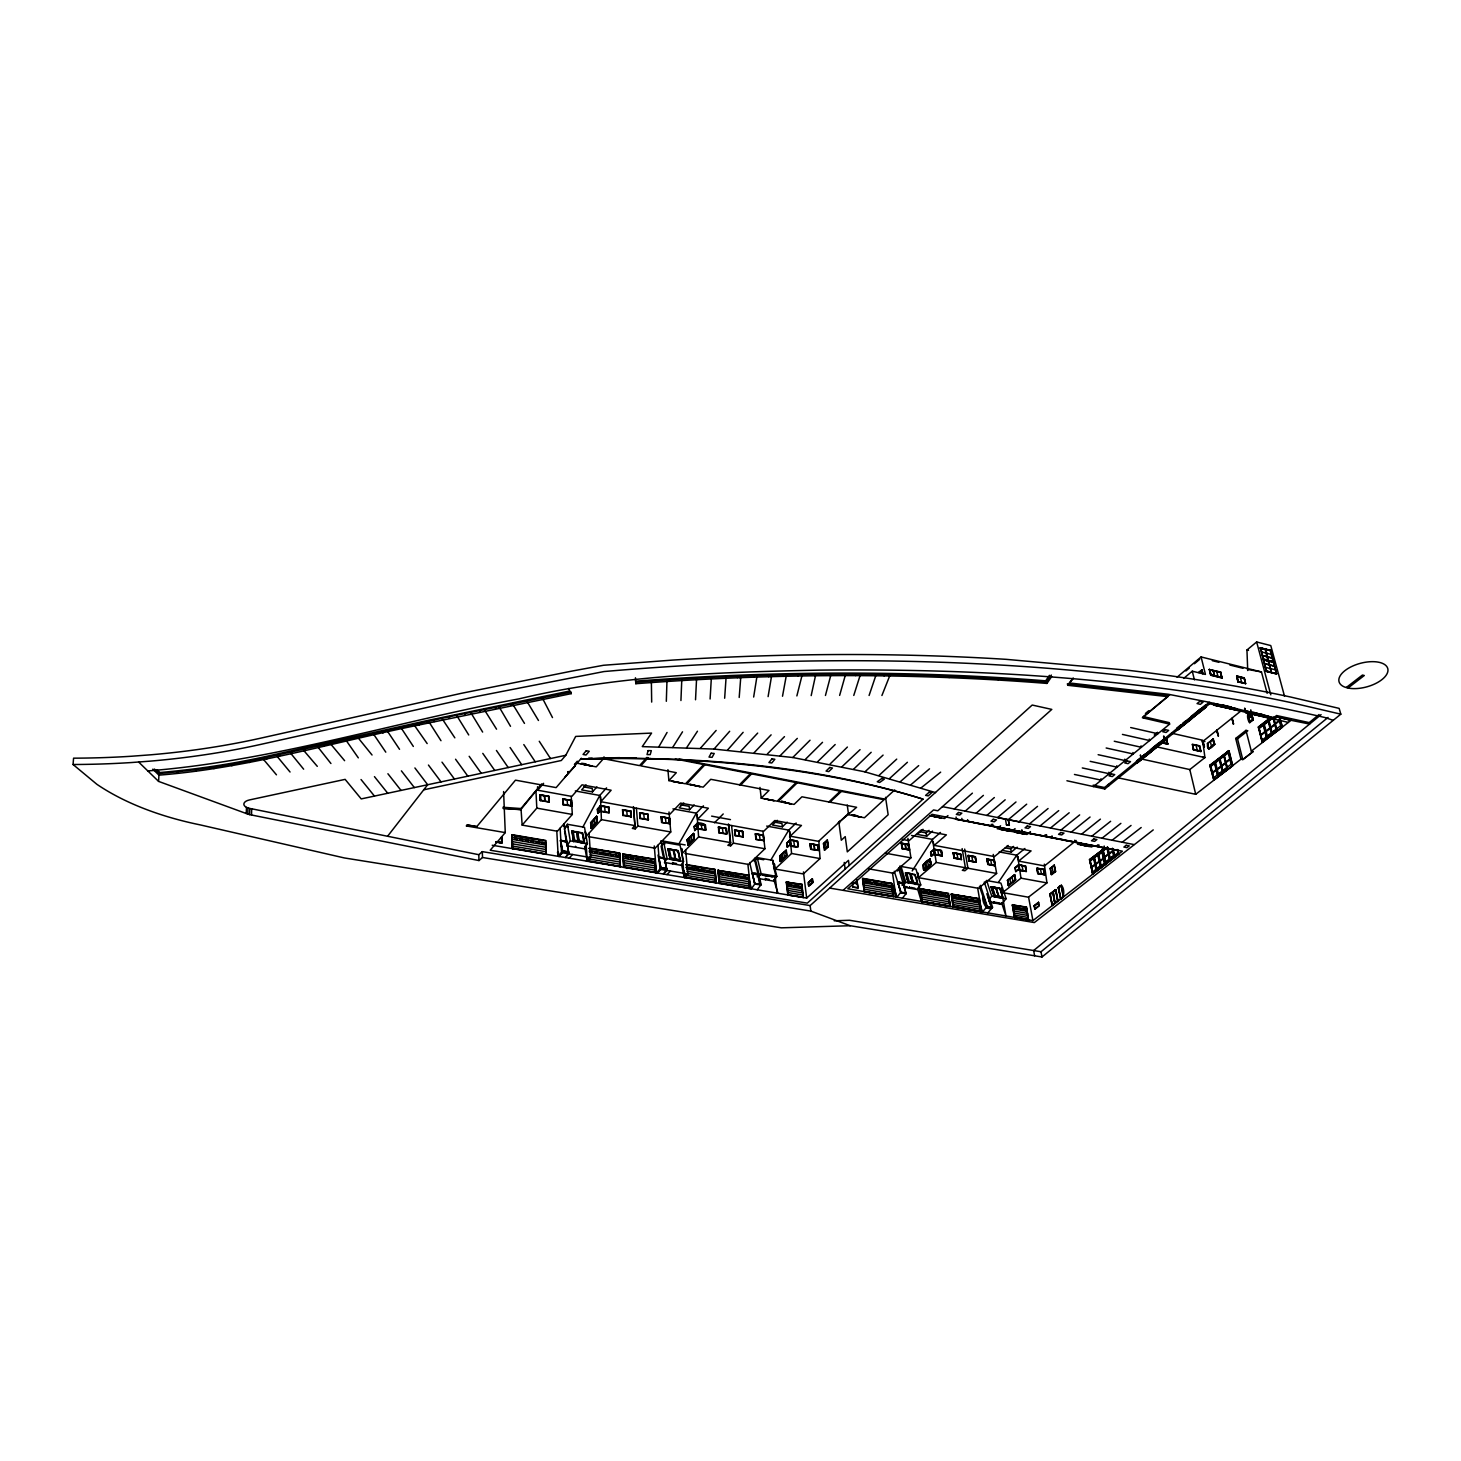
<?xml version="1.0" encoding="UTF-8"?>
<svg xmlns="http://www.w3.org/2000/svg" width="1461" height="1461" viewBox="0 0 1461 1461"><rect width="100%" height="100%" fill="white"/><g stroke="black" fill="none" stroke-linecap="round" stroke-linejoin="round"><path stroke-width="1.5" d="M358.657 736.928L358.657 738.481L372.044 755.008M345.709 739.814L358.31 757.857M331.209 743.065L331.19 744.617L344.613 760.688M323.831 746.261L323.849 744.708L449.44 716.694L571.105 692.094L571.214 693.646L419.289 724.93C332.724 742.334 247.347 768.267 158.939 775.134L152.802 769.143M318.297 745.932L318.279 747.502L330.935 763.519M739.43 677.612L739.248 676.059M303.943 749.128L303.906 750.68L317.293 766.349M304.692 750.516L304.728 748.945M290.958 752.013L290.922 753.566L303.651 769.18M292.09 753.31L292.127 751.758L323.849 744.708M279.508 756.086L279.526 754.533L292.127 751.758M754.095 677.155L753.913 675.658M277.316 755.027L277.28 756.579L290.045 772.011M263.674 758.003L263.637 759.556L276.458 774.823M266.925 758.862L266.961 757.309L279.526 754.533M850.211 925.726L781.361 927.826L344.412 857.954L199.92 824.826A234.6 122.87 0.8 0 1 96.883 784.301L73.05 764.505L73.58 758.168A614.606 364.976 8.4 0 0 131.654 756.232L150.666 754.807A614.606 364.976 8.4 0 0 260.259 738.262L461.019 693.391L571.507 671.165L603.539 665.266L672.772 660.08A1079.277 400.515 -5.3 0 1 1006.045 659.331L1127.454 670.215A1079.277 400.515 -5.3 0 1 1290.538 697.007L1339.153 708.384L1340.814 714.173L1041.985 956.992L850.211 925.726L810.837 911.098L482.514 857.497L478.989 860.566L249.594 814.617L249.776 808.499L246.471 807.385A9.478 4.657 0.5 0 1 249.393 799.952L345.125 779.37L361.214 798.911L565.772 755.282L575.689 736.417L651.569 733.093L642.256 746.608L714.027 749.073L792.757 757.51L810.033 740.216M251.511 814.909L251.694 808.791L249.776 808.499M249.594 814.617L246.27 813.521L246.471 807.385M247.804 814.161L248.005 808.043M249.521 762.496L249.575 760.944L266.961 757.309M768.723 676.79L768.541 675.256M231.879 765.765L231.934 764.213L249.575 760.944M213.963 768.669L214.036 767.116L231.934 764.213M666.326 701.298L667.001 679.803M195.847 771.189L195.92 769.637L214.036 767.116M177.493 773.362L177.566 771.792L195.92 769.637M680.936 700.531L681.812 678.981M246.27 813.521L158.592 781.398L159.03 773.581L154.428 769.07M695.527 699.764L696.605 678.214M710.101 698.997L711.379 677.447M724.656 698.23L726.135 676.699M739.193 697.463L740.855 676.023M587.979 758.697L636.01 757.857L580.875 758.971A583.98 242.179 -4.1 0 1 923.023 799.149L807.294 903.135L490.202 850.229L505.269 832.606L503.588 791.552M588.272 758.825L611.575 758.405M612.342 758.405L635.572 757.985M753.657 697.043L757.09 675.566M768.102 696.623L771.718 675.165M782.512 696.24L786.456 674.763M811.184 695.6L815.804 674.288M796.866 695.929L802.308 674.361M825.447 695.473L831.072 674.197M839.637 695.399L845.645 674.124M853.772 695.436L860.529 674.124M869.094 695.473L876.271 674.251M881.914 695.509L890.26 674.489M582.702 827.364L599.759 795.46L606.571 787.863M678.708 844.221L696.313 813.174L703.453 805.833M658.71 747.064L667.056 732.454M770.641 860.365L788.739 830.122L796.154 823.036M672.663 747.466L682.524 731.815M564.256 829.264L567.434 824.296L584.491 827.291L587.432 843.819L584.199 848.768L567.051 845.828L564.603 831.327M582.391 832.843L584.217 843.472L582.519 832.861L571.762 831.218L582.391 833.062M565.188 841.901L566.722 842.102L560.768 840.805L562.759 851.453M581.898 833.227C590.408 849.024 574.301 844.166 577.223 831.711L572.091 831.51L573.808 841.445M566.685 842.157L566.978 841.226L560.567 840.385M558.412 852.366L559.088 856.475L562.302 851.507L568.877 852.366L565.498 857.552L568.859 853.863M912.194 870.939L932.52 839.399L940.5 832.46M567.051 845.828L570.265 840.879L567.434 824.296M577.223 831.711L578.83 841.846M577.771 832.496L579.286 841.226L583.56 841.719L579.286 841.226M572.493 830.889L573.552 841.627L571.89 831.017M568.603 852.311L566.685 841.536M575.908 846.887L575.47 846.284M686.542 747.849L697.463 731.212M998.447 882.334L1016.728 855.196L1024.928 848.476M1049.455 675.311L1045.692 680.826C909.911 670.161 773.289 670.818 637.507 681.009M635.444 677.794L635.827 683.711C772.595 673.265 910.221 672.644 1046.971 683.419L1046.679 681.922L1051.354 675.055M1046.971 683.419L1051.664 676.571M663.714 842.321L667.111 858.648L664.463 862.465L680.863 865.259L683.529 861.46L680.041 845.188L663.714 842.321L661.102 846.156L663.203 856.347M659.021 857.26L664.463 858.94M667.933 849.042L678.233 850.612L680.278 861.04L670.069 859.287L667.933 849.042L678.087 850.813L680.278 861.04M662.91 858.173L664.499 858.885M673.064 849.718L675.128 859.488L680.223 860.365L677.813 850.777L668.681 848.731L670.069 859.287M666.453 868.656L661.029 867.597L657.359 872.984L660.865 869.423M660.938 840.714L666.727 868.93M675.128 859.488L670.727 858.502M675.53 858.867L673.868 850.083L675.53 858.867L679.493 859.543M1044.305 864.145L1046.953 882.901L1028.416 897.2L1002.593 892.616L1020.983 878.171L1017.714 856.256L1018.609 861.095L1044.469 865.916L1076.191 840.495M753.273 860.785L755.118 858.246L763.683 859.744M754.935 860.748L757.218 857.625L772.869 860.383L776.85 876.417L773.38 881.074L759.903 878.773M749.657 862.501L754.826 884.27L752.525 873.733L758.095 874.883L756.707 874.646M752.342 873.313C763.153 868.82 761.528 901.565 757.985 874.445L752.232 873.459L755.063 884.307M757.145 876.856L759.008 874.317L755.118 858.246M758.807 876.819L761.108 873.696L757.218 857.625M792.757 757.51L864.912 771.846L935.588 792.611M772.869 860.383L773.033 864.474M757.218 889.786L760.852 884.873L758.241 874.08M772.047 876.563L762.605 875.157L772.522 876.637M1067.717 685.282L1067.407 683.785L1167.412 695.199L1167.759 696.66L1067.717 685.282L1073.104 678.342M387.585 836.258L427.671 784.74L414.906 767.956M897.419 871.03L901.053 866.446L905.783 882.334L903.336 885.384M902.697 883.248L897.419 882.115L902.898 882.992L906.021 893.73M914.732 874.5C922.895 890.406 909.783 885.092 910.221 873.477L906.094 872.747L908.285 883.01L905.455 872.856L914.732 874.5L917.727 884.471M906.094 872.747L914.385 874.883M901.656 883.375L902.971 883.595M910.221 873.477L912.924 883.174M901.948 885.147L904.414 882.079L899.684 866.19L915.956 869.112L920.759 884.964L917.07 889.53L904.249 887.302M900.56 892.616L896.871 897.218L893.42 885.403M900.743 892.178L905.857 892.945M894.278 871.286L901.072 892.452M913.235 882.572L910.879 874.043L913.235 882.572L916.997 883.01L913.381 882.371M902.441 898.168L906.313 893.365L900.853 892.415M1073.251 678.178L1069.379 682.963L1168.252 694.249L1209.306 702.284L1273.627 717.552L1276.658 715.561L1309.22 722.611L1319.046 714.539M466.552 825.976L467.337 825.008L476.779 826.616L515.477 780.156L556.13 787.625L581.368 758.204M984.294 883.321L986.632 880.526L1000.895 883.101L1006.118 898.698L1001.388 904.268L990.668 902.387M990.996 886.991L1000.036 888.398L1003.159 898.387L994.247 896.817L990.996 886.991C1018.774 891.703 976.843 884.946 995.745 887.411L998.703 896.963L1002.83 898.131M995.745 887.411L998.703 896.963M996.238 888.142L998.959 896.36L1002.429 896.981M986.595 907.409C980.879 880.965 980.55 912.34 991.709 908.158L988.275 897.675M988.841 899.647L991.782 896.177L986.632 880.526M994.247 896.817L998.849 896.78M980.386 885.329L987.234 906.35L982.504 911.938L979.363 902.241M986.686 907.299L979.436 886.462M987.837 912.851L992.567 907.263L984.294 882.079M565.772 755.282L561.298 760.505L423.708 789.817M571.233 796.391L572.328 814.453L557.39 831.236L522.161 825.118L536.808 808.134L535.931 790.638L541.702 783.863M522.161 825.118L520.993 808.554L535.931 790.638M536.242 790.657L520.865 809.522L503.68 808.298M789.543 836.769L801.45 825.447L774.787 820.516L763.646 831.346L697.573 819.311L708.402 808.225L680.552 803.075L669.85 814.27L600.8 801.705L611.155 790.218L582.026 784.831L571.835 796.428L537.721 790.218L543.602 783.315M540.059 794.875L548.898 796.3L549.172 802.016L548.77 796.464L540.059 794.875L540.314 800.591L549.172 802.016M501.744 842.814L496.192 841.901L501.744 842.814L501.488 836.934M540.314 800.591L540.643 795.222M512.026 835.4L512.354 848.768L512.135 834.706L545.738 840.459L546.067 854.429L545.72 847.654M574.429 764.523L577.296 761.199M548.898 796.3L540.314 795.186L540.57 800.372M575.214 765.874L564.603 777.489M586.135 763.902L581.642 763.245M562.704 798.984L571.47 800.391L571.781 806.088L571.342 800.555L562.704 798.984L562.996 804.682L571.781 806.088M591.614 765.984L581.076 763.866L592.235 765.984M562.996 799.295L563.307 804.463L562.996 799.295L571.47 800.391M562.996 804.682L562.85 798.82M714.027 749.073L729.678 731.267M586.044 784.886L581.624 789.908L592.472 791.899L596.928 786.895M727.487 750.114L743.138 732.326M571.214 800.61L571.397 805.924L571.032 800.719M700.403 748.251L716.146 730.445M545.83 854.082L512.957 848.074M597.476 809.029L597.768 813.156L597.476 809.029L600.051 806.162L608.945 807.166L609.182 812.973L600.672 811.439L600.471 805.632L608.945 807.166M600.471 805.632L608.817 807.33M597.64 809.157L600.343 806.216L600.635 810.362L598.06 813.211L597.567 809.084M600.581 806.088L600.672 811.439M647.022 757.364L639.553 765.619L603.43 758.697L596.252 766.861L577.04 763.208M557.499 852.055L558.193 856.329L561.535 852.64L560.147 828.131M597.768 813.156L600.343 810.307L600.051 806.162M648.264 757.602L640.795 765.856L676.315 772.686L668.882 780.631L685.501 783.79L703.727 764.541M559.088 856.475L562.448 852.786M590.628 822.689L596.764 816.297L597.129 821.995L591.267 828.424L590.628 822.689L591.267 828.424M591.084 827.967L596.691 821.812L596.636 816.717L591.048 822.89L591.376 828.022L590.755 822.835L596.764 816.297M590.975 828.369L596.983 821.867L596.636 816.717M600.8 801.705L600.453 796.537L601.421 819.639L586.263 836.258L585.368 831.693L585.806 838.504M609.018 812.499L608.488 807.495L609.018 812.499L601.074 811.074M569.151 858.173L572.511 854.484M631.371 816.809L622.824 815.439L622.569 809.65L630.969 811.165L631.225 816.955L630.969 811.165M623.062 815.22L622.824 809.96L622.824 815.439M622.423 809.796L630.842 811.33L630.896 816.297M586.354 861.059L589.751 857.406M584.637 846.357L587.249 861.205L590.646 857.552L589.057 833.172M587.742 861.424L588.199 858.849L620.322 864.255M630.695 811.385L630.951 816.644L630.549 811.531L622.678 810.106M639.644 812.736L647.826 814.398L648.392 819.858L647.972 814.252L639.644 812.736L639.9 818.507L648.392 819.858M640.155 818.288L639.881 813.046L639.9 818.507M671.841 781.197L681.922 783.224M740.727 751.21L757.693 733.075M633.526 807.732L634.914 825.593L632.303 828.387L635.206 828.898L637.836 826.122L636.43 808.262M639.754 813.193L647.972 814.252M682.561 783.242L671.969 781.142M589.422 847.928L619.738 853.133L589.258 848.604M704.933 764.779L686.707 784.027L703.198 787.15L710.74 779.297L768.961 790.474L761.218 798.163L777.142 801.194L796.099 782.548M622.751 854.119L655.112 859.178L655.806 872.856L654.893 859.36M622.989 854.375L623.737 867.469L622.861 854.009L654.82 859.47M661.157 816.809L669.558 818.16L670.015 823.748L669.412 818.306L661.157 816.809L661.596 822.415L670.015 823.748M754.241 752.598L771.116 734.846M661.596 822.415L669.613 823.602L669.321 818.379M620.085 866.574L588.326 860.766M620.322 866.903L619.738 853.133M683.766 802.984L679.128 807.842L689.501 809.741L694.158 804.92M699.636 786.621L690.067 784.228M669.558 818.16L661.596 816.973L661.888 822.214L661.303 816.662M700.276 786.621L689.811 784.447M669.01 812.006L670.763 831.985L655.076 848.202L588.473 836.642M655.112 859.178L650.309 859.05M694.888 830.359L694.158 826.469L696.86 823.712C718.684 830.122 690.487 815.329 697.627 828.898L705.9 830.213L705.389 824.661M694.541 830.524L697.244 827.766L697.08 823.967L694.249 826.524L694.815 830.578L697.518 827.821L694.669 830.085M697.08 823.967L694.158 826.469M697.39 823.639L697.627 828.898M739.449 784.794L750.406 773.636M740.636 785.032L751.593 773.873M687.236 839.655L693.628 833.464L694.139 839.071L688.003 845.28L687.236 839.655L688.113 844.878L687.364 839.801L693.628 833.464M687.656 839.838L693.5 833.884L693.701 838.888L687.839 844.842M655.222 866.556L656.5 872.856L660.007 869.277L657.98 845.207M767.281 754.04L784.484 736.618M687.729 845.243L693.975 838.943L693.5 833.884M697.573 819.311L697.08 814.252L698.595 836.934L682.707 853.005L681.648 848.512L684.278 877.513L687.839 873.988L685.647 850.028M697.134 823.328L705.243 824.808L705.48 830.049L704.969 824.972M667.001 870.464L663.477 874.025L666.983 868.985L660.701 868.163M714.466 822.78L723.213 813.96M780.101 755.739L797.322 738.389M666.965 874.609L670.489 871.048M718.428 827.017L718.812 832.715L726.866 834.158L726.464 828.478L718.282 827.163L726.318 828.624M718.812 832.715L726.72 833.701L726.208 828.679M726.464 828.478L718.684 827.328L719.049 832.496M726.72 833.701L726.044 828.807M683.419 877.367L686.98 873.842M686.159 864.492L715.013 869.441L716.328 882.572L684.917 877.477L685.154 875.194L715.89 880.38M685.136 877.33L684.132 871.121M805.175 759.556L822.525 742.316M734.828 830.414L735.102 835.637L734.682 829.958L742.663 831.4L743.083 837.08L742.517 831.565L734.536 830.104L735.248 835.491L734.828 830.414L742.663 831.4M728.802 825.081L730.628 842.632L727.888 845.335L730.683 845.828L733.422 843.125L731.577 825.593M773.673 800.646L764.066 798.71L774.312 800.646M797.268 782.786L778.293 801.395L794.09 804.408L801.925 796.793L856.603 807.294L837.938 823.274M817.685 761.674L835.181 744.526M829.958 764.121L847.398 747.046M715.013 869.441L710.046 869.258M785.47 802.126L781.672 801.212M743.959 875.066L748.872 875.23L717.881 870.391L748.58 875.504L749.877 888.672L719.378 883.266M755.337 833.884L763.372 835.162L763.975 840.678L755.903 839.399L755.337 833.884L763.226 835.308L763.719 840.367L755.903 839.399M755.483 833.738L756.323 839.034M790.657 803.915L781.507 801.377M791.296 803.915L781.27 801.833M777.252 820.315L772.431 825.008L782.365 826.835L787.205 822.159M763.372 835.162L755.611 834.194M716.328 882.572L714.831 869.605M722.41 871.377L718.1 870.628L719.196 883.521L717.99 870.281M762.952 831.291L764.943 848.75L748.58 864.437L684.899 853.388M853.681 769.125L871.176 752.287M828.88 801.961L840.239 791.168M789.744 840.112L797.669 841.372L798.163 846.978L790.383 845.572L789.908 839.965L797.669 841.372M787.461 846.96L786.657 843.143L789.47 840.477C799.733 837.61 802.363 851.398 790.383 845.572M830.012 802.18L841.39 791.387M789.725 840.513L786.84 843.271L787.406 847.179L790.218 844.513L787.132 847.124M789.999 840.404L790.748 845.225M842.12 766.587L860.054 749.657M779.608 855.982L786.255 849.992L786.895 855.507L780.503 861.515L780.028 856.164M748.689 875.395L749.639 888.361L748.726 879.979M780.411 860.839L786.347 855.251L785.781 850.576M780.229 861.46L786.712 855.379L786.128 850.393L779.864 856.183L780.612 861.113L779.754 856.109L780.503 861.515M774.348 869.003L774.44 864.035L775.024 869.039L791.57 853.48L820.041 858.557L818.872 841.317M809.997 843.782L817.85 845.042L818.525 850.485L817.703 845.188L809.997 843.782L810.672 849.243L818.525 850.485M849.17 812.809L818.525 841.335L790.164 836.185L789.561 831.199L791.57 853.48M810.672 849.243L818.251 850.174L817.612 845.243M810.873 849.024L810.398 843.928L817.85 845.042M824.588 850.174L823.474 843.563L827.218 840.093L828.35 846.704L824.333 850.119L828.131 846.558M823.675 843.673L827.492 840.13M823.949 843.727L827.346 840.568L827.876 846.503L824.735 849.699L823.474 843.563M818.251 850.174L817.466 845.353M802.911 897.31L787.844 895.045L786.292 882.097L801.979 884.325L803.148 897.62M864.912 771.846L883.083 755.1M786.949 881.951L790.766 883.065M773.873 879.887L777.763 892.561M860.803 817.192L851.946 814.727L855.927 815.293M861.442 817.21L851.763 815.183M878.974 775.444L896.725 759.117M820.041 858.557L803.313 873.952L775.024 869.039M894.716 789.89L884.727 799.076L679.109 758.935M801.979 884.325L802.144 891.1M889.566 778.512L907.409 762.277M808.39 882.554L812.389 878.919L812.864 882.554L808.737 886.17L808.28 882.535L812.389 878.919M812.243 879.449L808.627 882.736C806.691 891.758 818.105 875.669 808.974 885.329M492.211 845.243L806.673 898.095L848.476 860.365L849.17 865.496M829.665 888.069L1032.197 705.042L1051.792 709.407L937.816 810.782L933.542 809.942L843.07 890.352L829.665 888.069L810.143 905.583L482.313 851.635L478.788 854.703L478.989 860.566M931.479 815.987L940.446 817.85M901.346 843.052L901.985 848.622L909.509 850.01L908.852 844.44L901.181 843.18L908.687 844.586M909.509 850.01L902.149 848.476L901.62 843.344L901.985 848.622M858.064 887.831L852.585 887.064L858.064 887.831L856.913 879.887M862.775 878.371L864.163 891.721L893.803 896.36L891.886 883.467L862.775 878.371L864.602 891.338L893.803 896.36M923.023 829.3L917.234 834.395L926.676 836.185L932.483 831.108M908.651 844.641L909.253 849.718L908.852 844.44M941.103 817.85L931.534 815.932M920.485 831.839L926.164 832.898L929.05 830.359M900.305 781.69L918.695 765.601M947.952 815.567L944.573 818.525L930.073 815.713M864.163 891.721L893.109 896.433M942.491 806.655L954.27 808.956L972.405 793.14M907.92 838.34L910.933 857.844L893.274 873.203L868.692 868.838M954.27 808.956L965.191 811.129L983.399 795.368M961.886 819.877L961.849 818.361M917.672 877.623L917.654 872.728L918.421 877.659L936.245 862.447L932.775 841.043L934.236 845.371L946.381 834.87L921.051 830.085L909.034 840.678L902.295 839.418M891.886 883.467L882.444 882.481M933.616 849.608L930.602 852.22L931.223 856.164L934.401 853.534L933.616 849.608L934.51 853.608L931.479 856.201M933.926 849.261L941.468 850.485L942.162 856.018L934.766 854.648L933.926 849.261L941.304 850.631L942.162 856.018M933.871 849.663L930.694 852.293L931.278 855.945M967.62 821.228L967.62 819.658M976.058 813.284L994.357 797.542M931.351 855.744L934.036 853.425M923.115 864.839L929.981 858.94L931.077 864.419C920.594 878.846 920.613 861.497 930.091 859.378L930.876 864.291L923.936 870.263M934.766 854.648L934.328 849.407L941.103 850.795L941.888 855.708L941.249 850.686M930.219 858.977L923.279 864.985L924.046 869.861M973.556 822.379L955.457 819.146L1115.437 850.138M973.884 822.707L991.818 825.903M910.55 785.05L929.525 768.796M924.119 869.642L930.511 864.181L929.762 859.561M986.851 815.421L1005.186 799.788M953.175 852.822L960.662 854.046L961.375 859.561L954.051 858.21L953.175 852.822L960.498 854.192L961.375 859.561M961.539 859.415L954.216 858.064L953.43 853.114L960.662 854.046M954.051 858.21L953.595 852.987M992.129 826.25L1009.898 829.428M919.773 888.818L948.536 893.383L950.161 906.514L921.781 901.62L919.773 888.818L948.207 893.657L950.289 906.404M1015.998 801.979L997.607 817.557L1018.901 821.776L1037.529 806.362M920.448 888.672L945.778 893.566M1000.602 825.794L997.169 828.697L1011.615 831.492L1015.066 828.606M1005.424 819.11L1006.446 824.789L1009.332 825.337L1008.291 819.676L1026.699 804.171M1177.091 677.192L1201.088 656.939L1261.464 671.95L1267.162 693.336M1185.875 670.964L1189.309 668.061M1194.459 663.732L1199.609 659.386M968.15 855.434L975.254 856.913L976.149 862.264L968.862 860.931L968.15 855.434L975.418 856.767L976.149 862.264M1183.666 678.415L1192.267 671.183L1205.453 674.416L1201.088 656.939M1004.438 829.994L1007.725 830.049M968.862 860.931L975.893 861.99L975.236 856.986M921.928 901.382L949.924 906.204M921.781 901.62L950.618 906.13M975.418 856.767L968.259 855.872L969.081 860.73M1008.382 830.944L999.744 829.154L1009.058 830.962M1010.227 829.757L1027.832 832.898M1198.604 672.316L1201.928 669.814L1202.914 673.631M1198.97 672.626L1201.837 670.215L1202.695 673.685L1201.928 669.814M1209.251 669.503L1220.702 672.078L1221.98 677.995L1210.731 675.256L1209.251 669.503L1220.556 672.297L1221.652 677.667L1220.702 672.078M1222.181 677.831L1210.895 675.037L1209.799 669.649L1210.731 675.256M1015.231 832.222L1023.814 833.994M1145.424 713.479L1148.803 710.667M1143.744 718.082L1143.415 716.602L1169.859 694.632M1167.759 696.66L1142.374 717.753L1169.622 724.108L1169.275 722.647L1143.415 716.602M986.924 859.086L994.284 860.292L995.032 865.752L987.837 864.437L986.924 859.086L994.119 860.419L994.959 865.332L994.284 860.292M995.032 865.752L988.001 864.291L987.362 859.251L987.837 864.437M1022.061 831.766L1022.043 830.232M1029.512 823.858L1048.085 808.499M1008.163 845.462L994.43 856.584L934.236 845.371M981.116 911.828L979.4 898.789L951.056 894.278L979.071 899.063L981.244 911.719L953.156 907.025L951.184 894.187M1024.471 834.012L1015.267 832.167M1247.731 670.526L1246.945 649.999L1256.643 641.963L1270.778 645.579L1284.493 696.13M1028.16 833.227L1045.601 836.331M1030.462 831.601L1027.01 834.45L1012.674 831.693M1005.259 847.855L1010.683 848.878L1013.66 846.412M1002.209 850.393L1011.268 852.092L1017.24 847.179M1260.295 647.68L1266.267 671.348L1276.622 673.941L1270.595 650.309L1260.076 647.844L1270.394 650.474M1265.281 649.177L1260.386 648.136L1265.463 648.994L1271.454 672.644L1268.641 661.157L1273.718 661.997L1263.162 659.55L1273.499 662.162L1268.86 660.975M1040.086 825.922L1058.714 810.618M1154.227 735.011L1157.55 732.29L1157.879 733.732L1130.668 727.541M1066.914 780.758L1093.449 786.566L1169.622 724.108M1270.431 650.492L1265.536 649.451L1270.595 650.309M953.156 907.025L951.732 894.15L979.4 898.789M1236.645 676.005L1244.096 678.087L1245.448 683.255L1244.242 677.867L1236.645 676.005L1237.942 681.903L1245.758 683.584L1238.106 681.684L1236.974 676.333L1237.942 681.903M993.261 854.411L996.639 873.459L978.468 888.325L918.421 877.659M1321.091 714.63L1033.658 950.527L1034.625 955.804M1140.657 757.693L1136.567 761.035L1136.877 762.441M1141.461 757.127L1145.132 754.132M1155.322 745.804L1159.03 742.754M1183.081 723.104L1185.62 721.022M1196.267 712.329L1200.138 709.151M1146.191 753.547L1149.862 750.534M1160.107 742.17L1163.851 739.102M1183.026 723.323L1185.894 720.985L1186.222 722.41M1186.716 720.401L1190.569 717.26M1201.252 708.53L1205.142 705.334M1093.157 785.141L1104.534 787.534L1209.306 702.284L1209.671 703.745L1288.365 722.41M1045.93 836.66L1063.224 839.746M1263.546 659.148L1268.239 660.372L1263.546 659.148L1260.587 647.953M1164.435 740.49L1136.603 763.19L1165.001 740.654L1163.997 736.271M1166.207 738.755L1167.704 744.142L1160.217 742.48M1209.671 703.745L1104.845 788.958L1093.449 786.566M1268.367 660.883L1263.455 659.842L1268.166 661.066L1271.362 672.151L1266.523 671.001M1153.24 829.903L1034.351 922.567L843.07 890.352M834.231 920.814L849.48 920.266L1041.017 951.75L1328.049 717.424M1050.496 828.022L1069.196 812.773M1018.609 861.095L1031.082 850.923L1006.793 846.321M1268.166 661.066L1265.756 649.268M1018.5 864.748L1019.285 870.208L1026.371 871.505L1025.585 866.063L1018.317 864.894L1025.421 866.209M1015.687 871.432L1014.902 867.761L1018.007 865.241L1018.974 869.167L1015.614 871.651L1018.737 869.112M1014.902 867.761L1018.189 865.496L1018.974 869.167M1268.495 660.628L1273.408 661.669L1268.605 660.5M1261.464 671.95L1247.42 669.394M1060.923 830.085L1079.661 814.909M1019.285 870.208L1026.261 871.085L1025.366 866.263M1007.341 880.289L1014.646 874.609L1015.596 879.96L1008.528 885.658L1007.524 880.417M1007.633 880.49L1014.518 875.011L1015.395 879.832L1008.273 885.622M1019.632 869.861L1018.737 865.04L1025.585 866.063M1063.535 840.075L1080.683 843.125M1008.455 885.019L1015.03 879.723L1014.208 875.176M1026.261 871.085L1025.238 866.391M1026.371 871.505L1019.449 870.062M920.649 788.246L940.665 772.139M1071.278 832.131L1090.052 817.028M1232.025 709.115L1231.586 707.288L1226.144 705.992L1226.491 707.416M980.879 911.518L953.759 906.404M1036.963 868.181L1043.811 869.624L1044.962 874.774L1037.767 873.623L1036.963 868.181L1043.994 869.496L1044.798 874.902M1044.962 874.774L1037.931 873.477L1037.2 868.473L1037.767 873.623M1201.015 751.447L1193.637 749.749L1192.614 744.544L1193.473 749.95L1201.015 751.447L1199.7 745.895L1192.359 744.233L1193.473 749.95M1237.905 710.521L1214.018 705.133L1238.764 710.466L1214.401 704.786L1214.036 703.344M1075.04 842.047L1075.004 840.513M1141.114 758.916L1189.802 769.563L1204.923 757.583L1202.64 740.234L1171.996 733.276M1202.111 742.005L1231.842 718.228L1233.577 724.145L1231.897 718.502M1240.718 711.123L1232.28 717.862L1233.321 724.09M1202.75 741.823L1204.467 746.754M1218.456 735.595L1216.703 730.664M1043.994 869.496L1037.036 868.601M1081.505 834.231L1100.407 819.128M1192.413 744.708L1199.7 745.895M1080.994 843.454L1097.978 846.485M1049.966 868.455L1054.331 865.204L1055.572 871.578L1051.427 874.865L1050.459 868.601M1054.331 865.204L1050.203 868.564L1051.336 874.372L1055.317 871.432M1207.352 743.558L1213.452 738.937L1207.571 743.686C1205.727 758.314 1223.642 733.842 1208.685 749.146L1207.827 743.74M1244.608 708.256L1245.74 712.639L1270.084 717.899M1044.524 874.609L1043.775 869.697L1044.524 874.609L1038.114 873.276M1202.677 741.549L1204.101 747.356L1203.115 741.202M1250.926 711.817C1241.868 713.242 1254.853 733.97 1247.603 714.192L1250.671 711.763L1253.228 719.926L1250.762 709.827M1248.351 716.219L1251.018 714.119M1251.785 713.808L1251.803 712.091L1257.19 713.37L1257.556 714.776M1208.904 748.47L1214.146 744.306L1213.05 739.321L1214.548 744.416M1051.409 874.116L1054.933 871.304M1091.824 836.203L1110.634 821.283M1012.236 904.998L1026.626 907.062L1028.489 919.973L1014.5 917.563L1012.363 904.889L1026.298 907.336L1028.489 919.973M1012.455 905.236L1014.5 917.563M1248.808 717.972L1251.474 715.872M1248.845 718.118L1251.511 716.018M1088.518 846.376L1080.245 844.677L1089.175 846.394M1249.539 722.592L1253.228 719.926M1102.014 838.23L1120.879 823.365M1098.288 846.814L1115.127 849.809M1235.696 738.444L1245.959 730.354L1247.785 730.774L1237.522 738.864L1235.696 738.444L1240.973 759.19L1242.8 759.592L1253.154 751.575L1251.31 751.155L1245.959 730.354M1104.297 847.471L1104.187 846.01M1269.244 717.935L1245.941 712.42L1244.9 708.439M1089.468 859.689L1102.343 850.119L1089.468 859.689L1092.974 874.208L1090.034 859.798M1209.854 765.144L1213.908 780.174L1209.854 765.144L1228.993 750.735L1232.755 765.747L1214.255 779.772M1271.271 717.534L1258.889 727.268L1262.249 742.261L1258.286 727.121L1270.686 717.406M1258.286 727.121L1271.07 717.497M1228.993 750.735L1210.438 765.272L1228.792 750.68L1232.573 765.71L1213.525 780.101M1090.399 860.894L1102.379 851.361L1089.869 860.62L1092.536 873.678L1105.119 864.455L1092.408 874.098M1105.867 848.165L1103.676 850.357M1271.454 718.173L1258.816 728.089L1262.395 741.823L1282.429 727.213L1280.092 718.502M1096.59 870.592L1093.905 857.516L1098.142 854.448L1101.101 867.578L1099.238 861.807L1095.969 864.364L1096.864 868.729L1100.151 866.172M1224.172 755.52L1227.55 769.125L1224.172 755.52L1214.84 762.587L1218.182 776.138M1271.709 718.228L1263.528 724.382L1267.144 738.134M1103.639 850.539L1106.963 847.946L1108.223 853.955L1104.9 856.53M1259.382 728.327L1273.042 717.881L1274.722 724.181L1270.778 727.249L1269.116 720.967M1102.142 852.183L1098.855 854.758L1100.096 860.748L1103.384 858.173M1052.486 905.4L1049.747 894.242L1055.609 889.639L1057.636 900.962M1060.96 898.825L1058.166 887.649C1064.119 879.577 1065.69 898.844 1060.905 898.57M1049.747 894.242L1055.883 889.603L1057.91 901.017M1061.38 885.293L1058.421 887.612L1060.613 898.917M1112.15 840.239L1131.051 825.447M1034.151 905.802L1038.57 902.35L1034.151 905.802L1034.808 909.326L1039.228 905.875L1038.461 902.332M1034.498 906.057L1038.223 903.135M1056.066 889.639L1049.929 894.406L1052.577 892.324M1058.367 887.813L1061.563 885.329M1054.952 903.3L1052.669 891.94L1055.518 890.023M1038.424 902.861L1038.844 905.674L1034.954 908.815L1034.425 905.966M1091.623 866.884L1094.892 864.328L1093.668 858.337M1225.998 761.93L1229.76 759.008L1228.208 752.78M1261.026 734.609L1264.916 731.577L1263.254 725.277M1279.252 720.383L1275.307 723.469L1273.627 717.15M1112.515 850.832L1109.191 853.425L1107.931 847.435M1091.732 867.414L1095.001 864.875L1095.896 869.24M1105.009 857.077L1108.333 854.502L1109.246 858.885M1226.144 762.496L1229.906 759.574L1231.057 764.121M1261.172 735.175L1265.062 732.144L1266.267 736.728M1103.512 858.721L1100.206 861.296L1101.119 865.661M1028.252 919.663L1015.103 916.96M1122.139 842.321L1141.187 827.51M1096.134 869.222L1092.463 872.071L1092.737 873.404M1105.758 861.753L1109.502 858.849M1110.232 858.356L1113.556 855.762L1112.643 851.379L1109.301 853.973L1110.342 859.999M1213.47 777.964L1217.634 774.714L1217.981 776.101M1222.163 771.28L1218.419 774.184L1217.305 769.655L1221.031 766.751L1222.784 772.632M1222.967 770.641L1226.729 767.737L1225.596 763.19L1221.853 766.112L1223.131 772.358M1227.094 767.354L1231.331 764.085L1231.678 765.454M1262.176 740.088L1266.559 736.691L1266.924 738.097M1272.147 732.418L1276.092 729.368L1274.869 724.766L1270.942 727.834L1272.33 734.152M1276.494 728.966L1280.932 725.514M1096.7 869.021L1100.389 866.154M1100.955 865.953L1104.662 863.086M1110.05 858.666L1113.793 855.744M1114.359 855.543L1118.122 852.621M1222.437 771.244L1218.237 774.494L1218.584 775.882M1222.784 770.97L1227.003 767.701M1271.965 732.746L1276.384 729.313M1052.87 892.105L1054.915 902.752L1058.056 900.78L1051.883 905.436M1060.339 898.862L1063.571 896.488M1105.721 863.78L1102.69 849.316L1105.721 863.78L1118.596 854.028L1117.665 849.626M1262.249 742.261L1282.137 727.103M1032.927 920.613L1122.377 851.197L931.972 814.307L847.818 888.781L1032.927 920.613L1028.617 897.328M1118.469 776.521L1118.779 777.964L1195.719 794.309L1240.973 759.19M1309.22 722.611L1309.622 724.053L1291.067 720.31L1251.31 751.155L1252.935 751.703L1242.8 759.592L1237.522 738.864M1346.22 687.547L1362.456 675.037L1364.282 675.512L1348.046 688.003M1291.067 720.31L1277.06 717.022L1274.01 718.995L1276.695 716.894L1291.067 720.31L1290.666 718.867M427.635 723.085L427.744 721.478M568.804 691.199L427.945 720.383L262.943 757.127A588.911 344.522 7.6 0 1 159.961 772.522L157.149 769.783M147.798 770.933C273.919 760.98 395.127 721.88 519.057 698.851C617.272 675.256 718.502 672.243 819.091 670.124C988.677 668.28 1159.486 679.146 1325.054 717.552L1333.217 720.346M159.03 773.581L177.566 771.792M635.718 682.159C772.412 671.731 909.966 671.11 1046.679 681.922M588.6 758.204L592.18 758.149M612.67 757.784L619.829 757.656M617.766 758.314C720.638 758.168 824.497 768.34 923.023 799.149M645.945 758.496L650.729 758.569M502.968 807.257L520.993 808.554M503.022 808.426L521.029 809.704M1018.573 865.058L1021.202 865.259M496.466 841.591L501.707 842.449M852.585 883.047L857.114 883.814M512.866 846.138L546.104 851.745M624.194 864.912L655.806 870.245M719.597 881.001L749.84 886.096M788.21 892.561L803.112 895.082M624.34 866.811L655.569 872.546L655.204 868.272M685.319 877.075L715.671 882.645L715.251 878.426M719.78 882.864L750.041 887.959M546.451 854.009L512.592 848.512L512.135 834.706M587.943 861.168L620.706 866.501M656.208 872.454L623.957 867.231L623.153 853.717M803.568 897.237L788.009 894.808L786.42 881.987M589.258 850.923L592.362 852.402L589.331 851.891M512.574 839.436L545.738 845.079M589.915 852.585L619.848 857.68M623.701 858.337L655.259 863.707M686.761 869.058L715.251 873.915M718.94 874.536L749.146 879.668M787.442 886.188L802.326 888.726M512.683 841.664L545.866 847.289M590.061 854.795L620.012 859.872M623.865 860.529L655.441 865.88M686.944 871.231L715.47 876.052M719.159 876.691L749.383 881.805M787.698 888.306L802.582 890.845M660.956 867.724L666.508 868.601M755.045 883.668L760.396 884.435L755.136 883.558L751.356 888.799L749 878.81M754.826 884.106L760.852 884.873M512.774 843.892L545.976 849.517M590.207 856.986L620.176 862.063M624.03 862.72L655.624 868.053M687.145 873.386L715.671 878.207M719.378 878.846L749.603 883.96M787.954 890.443L802.838 892.963M561.535 852.64L590.646 857.552M660.007 869.277L687.839 873.988M495.9 842.12L502.054 843.161L501.89 836.733M574.21 840.824L578.958 841.646M675.11 858.575L671.129 857.881L669.339 849.298M981.573 911.463L953.613 906.642L951.513 893.913M1028.946 919.608L1014.975 917.198L1012.692 904.615M570.265 840.879L587.432 843.819M761.108 873.696L776.85 876.417M812.864 882.554L812.298 878.901M658.564 857.205L664.718 858.009L666.472 869.313M667.111 858.648L683.529 861.46M759.008 874.317L776.211 877.276L773.563 866.61M566.74 841.609L560.458 840.532L562.595 851.726M476.779 826.616L467.118 824.954L466.315 825.94L505.269 832.606M511.88 835.016L545.464 840.769M589.039 848.348L619.464 853.425L620.432 866.793M685.757 864.894L714.721 869.715M786.292 882.097L801.669 884.599L803.258 897.511M514.235 835.765L534.105 839.18M538.525 839.929L542.926 840.678M625.089 854.74L646.109 858.319M676.553 863.561L672.444 862.739L672.681 863.871L672.736 862.483M692.532 866.263L696.897 867.012M701.28 867.761L705.663 868.51M726.72 872.107L739.65 874.317M769.198 879.412L765.29 878.737L765.527 879.741L765.564 878.371M795.021 883.795L799.258 884.508M512.482 837.208L545.629 842.851M589.769 850.393L619.683 855.489M623.555 856.146L655.076 861.533M686.56 866.903L715.032 871.76M718.721 872.381L748.909 877.531M787.205 884.069L802.052 886.608M863.908 884.982L892.653 889.968M921.434 894.972L949.394 899.83M952.773 900.414L980.313 905.181M987.234 906.35L992.567 907.263M1014.044 911.043L1027.613 913.399M900.56 892.781L906.149 893.584L898.57 868.017M986.175 907.61L991.617 908.395M864.2 887.101L892.981 892.087M921.763 897.072L949.741 901.912M953.12 902.496L980.66 907.263M1014.409 913.107L1027.996 915.463M864.51 889.238L893.292 894.205M922.092 899.172L950.088 904.012M953.449 904.578L981.025 909.345M1014.792 915.17L1028.38 917.508M578.83 840.915L574.666 840.203L573.169 831.473M917.928 884.471L920.759 884.964L904.414 882.079M897.529 881.969L902.989 882.882M661.796 840.824L685.172 844.933M903.044 883.503L897.711 882.371L900.98 892.561M563.964 826.269L568.384 827.054M660.701 843.198L664.919 843.947M864.784 879.394L869.204 880.161M873.623 880.946L878.024 881.713M903.665 886.151L907.445 886.918M911.134 887.448L914.896 888.233M999.287 902.989L993.937 902.058L994.247 903.008L994.229 901.693M1014.391 905.564L1020.216 906.587M989.17 901.711L1001.698 903.902L1001.388 902.935M863.305 880.746L892.032 885.75M920.777 890.772L948.719 895.648M952.079 896.232L979.6 901.035M1013.295 906.916L1026.864 909.29M863.615 882.864L892.342 887.868M921.106 892.872L949.066 897.73M952.426 898.314L979.947 903.117M1013.66 908.979L1027.247 911.335M1055.445 903.117L1051.975 905.053L1050.404 894.479M597.129 821.995L596.472 816.242M1054.678 903.263L1053.125 891.94M998.63 896.086L995.16 895.483L992.439 887.265M912.869 882.28L909.253 881.659L906.751 873.294M991.782 896.177L1006.118 898.698M908.943 882.261L913.07 882.992M536.808 808.134L572.328 814.453M601.421 819.639L634.914 825.593M637.836 826.122L670.763 831.985M698.595 836.934L730.628 842.632M733.422 843.125L764.943 848.75M1054.915 902.752L1053.344 892.178M786.657 843.143L789.67 840.732L789.853 844.403M571.288 805.029L570.74 800.811M540.716 800.226L548.752 801.852L548.605 796.519M563.435 804.317L571.525 805.778M623.208 815.074L631.079 816.48M640.302 818.142L647.972 819.694L647.698 814.453M698.011 828.533L705.626 829.903M735.504 835.29L742.827 836.769L742.444 831.619M735.102 835.637L743.229 836.934M885.275 853.169L910.933 857.844M936.245 862.447L996.639 873.459M1020.983 878.171L1046.953 882.901M931.077 864.419L930.091 859.378M1015.596 879.96L1014.646 874.609M1058.166 887.649L1061.49 885.804L1063.115 896.397M669.047 818.836L669.083 822.598M902.368 848.275L909.418 849.571M935.113 854.301L942.053 855.58M954.398 857.863L961.101 859.269L960.443 854.247M988.22 864.09L994.959 865.332M942.327 855.872L934.93 854.521L934.09 849.115M969.027 860.785L976.313 862.136M575.305 790.967L599.759 795.46M672.918 808.883L696.313 813.174M711.617 816.133L730.463 819.603M766.678 826.086L788.739 830.122M1055.572 871.578L1054.185 865.624M901.455 843.49L908.505 844.768M987.198 859.378L993.973 860.602M583.578 786.858L592.253 788.465L592.472 791.899M680.881 804.847L689.19 806.362L689.501 809.741M774.02 822.05L781.964 823.511L782.365 826.835M911.536 835.455L932.52 839.399M999.178 851.909L1016.728 855.196L1017.112 857.114M1096.517 870.592L1094.161 857.57M1106.415 863.469L1118.852 854.137L1117.775 849.955M1084.062 844.586L1080.409 844.056L1083.879 844.732M1077.506 844.221L1091.878 846.996M675.311 758.99L884.033 799.715L864.419 817.758L848.585 814.745L847.252 805.048M1018.938 821.776L1134.028 844.568M1006.446 824.789L1009.332 825.355L1008.291 819.676M965.191 811.129L1018.901 821.776M251.694 808.791L478.788 854.703M1074.456 774.458L1101.265 780.156L1100.973 778.731M1082.291 767.938L1109.155 773.691L1108.844 772.266M1090.18 761.345L1117.099 767.171L1116.788 765.747M1098.142 754.698L1125.116 760.597L1124.806 759.154M1137.352 762.879L1151.012 752.068M1151.158 751.611L1165.001 740.654M1106.16 747.995L1133.206 753.967L1132.878 752.525M1160.6 742.097L1167.394 743.832L1166.408 738.59L1167.704 744.142M1193.966 749.475L1200.522 750.936M1160.399 742.261L1167.905 743.978M1156.546 746.827L1204.923 757.583L1202.659 756.835M1114.268 741.238L1141.37 747.283L1141.041 745.84M1204.101 747.356L1203.006 741.878M1208.685 749.146L1207.59 743.612M1122.432 734.408L1149.588 740.544L1149.259 739.083M1201.837 740.891L1204.923 741.585M1177.529 730.08L1191.774 718.794M1340.814 714.173L1292.145 702.851A1080.738 399.127 -5.3 0 0 603.996 671.549L476.852 696.386L260.076 744.544A616.031 364.428 8.3 0 1 150.282 761.126L131.234 762.551A616.031 364.428 8.3 0 1 73.05 764.505M1191.92 718.337L1206.384 706.887L1176.762 730.409L1205.782 706.74L1205.416 705.298M1249.885 722.227L1252.99 719.762L1250.78 711.397M1276.713 730.701L1273.572 718.885M1225.359 705.663L1222.108 704.896L1225.669 705.882L1226.035 707.307M1226.4 705.919L1231.258 707.069M1253.666 712.384L1256.862 713.151M1259.492 713.772L1262.688 714.539M1215.862 703.782L1219.533 704.659L1219.88 706.083M1231.824 707.581L1237.266 708.859L1237.631 710.283M1251.146 712.164L1245.74 710.868L1246.105 712.292M1245.74 712.639L1269.572 718.301M1211.114 674.854L1221.871 677.502M1245.448 683.255L1238.234 681.575L1236.974 676.699M1209.598 669.832L1220.337 672.48M1236.773 676.516L1243.877 678.269M1212.301 660.664L1218.876 662.308M1229.852 665.029L1243.019 668.298M1266.267 671.348L1276.622 673.941M1246.945 649.999L1248.516 650.401M1271.618 672.407L1276.53 673.448L1273.316 662.363M1271.143 672.316L1266.431 671.129L1263.674 659.678M1265.555 667.293L1270.011 668.554M1270.741 668.59L1275.179 669.832M1267.618 656.847L1272.038 657.98M1267.655 656.957L1272.056 658.089M1261.5 651.88L1265.938 653.14M1266.65 653.177L1271.088 654.437M138.612 762.003L158.592 781.398M361.031 779.517L374.454 796.081M374.454 776.631L387.731 793.25M387.914 773.746L401.026 790.419M401.391 770.86L414.34 787.57M427.16 743.576L413.847 724.583M428.438 765.053L441.039 781.872M385.795 752.159L373.231 733.659M441.989 762.149L454.426 779.023M399.547 749.31L387.019 730.573M455.558 759.227L467.83 776.156M454.846 737.842L441.879 718.355M413.335 746.443L400.844 727.487M469.164 756.305L481.272 773.307M482.787 753.383L494.731 770.422M440.985 740.709L428.584 721.296M496.43 750.461L508.209 767.555M510.108 747.521L521.705 764.669M496.557 729.185L484.121 709.334M468.725 734.956L456.508 715.178M523.805 744.58L535.237 761.784M524.481 723.396L512.318 703.545M482.641 732.071L470.533 712.183M539.255 741.275L550.487 758.533M538.47 720.492L526.563 700.696M510.51 726.3L498.767 706.302M552.495 717.588L542.159 697.627M568.603 688.46L571.214 693.646M999.835 888.58L1003.159 898.387M1001.716 903.117L1005.99 915.974L1002.958 898.953M1001.077 903.3L1001.388 904.268M991.782 886.717L994.886 896.086M991.161 886.809L994.411 896.634M986.814 893.694L990.248 904.195M978.267 898.862L978.742 900.305M979.655 905.345L981.737 911.81L977.701 888.288M917.435 888.361L921.38 901.437L919.024 886.279M905.455 872.856L908.486 882.828M909.619 886.882L909.6 888.233L909.308 887.247M897.693 881.75L900.78 892.817M894.808 892.708L896.086 897.072L892.525 873.167M1279.909 718.465L1282.247 727.158M1280.092 720.547L1281.845 727.067M1279.434 719.068L1281.534 726.957M1280.64 725.551L1279.416 720.949L1275.453 724.035L1276.695 728.637M1276.658 715.561L1277.06 717.022M1256.643 641.963L1270.814 694.852M1270.212 650.675L1273.188 661.851M1265.062 649.36L1268.02 660.536M1268.952 717.716L1268.586 716.292L1257.647 713.479L1258.012 714.886M1268.532 720.73L1272.184 734.481M1271.965 734.445L1271.581 733.038L1267.18 736.472L1267.564 737.86M1268.276 721.624L1269.938 727.925L1266.011 730.975L1264.368 724.693M1244.242 677.867L1245.539 683.766M1262.998 714.739L1263.601 716.438M1258.688 727.213L1262.651 742.352M1250.561 712.365L1252.424 719.506L1249.758 721.624L1247.913 714.484M1240.316 677.52L1241.686 682.415M1249.685 713.078L1250.579 716.566M1248.79 713.772L1249.703 717.278M1220.483 672.261L1221.98 677.995M1209.452 669.321L1210.932 675.073M1216.703 671.731L1218.054 676.644M1213.306 670.891L1214.548 675.786L1213.196 670.873M1220.209 704.586L1220.574 706.01M1228.409 750.589L1232.171 765.619M1223.898 756.414L1225.45 762.624L1221.706 765.546L1220.172 759.336M1217.068 730.025L1218.346 736.271L1216.648 730.372M1219.625 759.099L1222.985 772.668M1219.369 759.976L1220.903 766.185L1217.177 769.089L1215.643 762.879M1212.959 739.558L1214.146 744.306M1210.384 741.622L1211.479 746.425M1192.267 671.183L1194.404 679.822M1201.052 708.877L1201.399 710.302M1214.584 763.464L1216.118 769.655L1212.393 772.559L1210.877 766.368L1229.048 752.031L1210.347 766.112L1213.306 775.919M1217.36 774.75L1216.246 770.221L1212.539 773.125L1213.653 777.636M1200.759 710.539L1200.412 709.115L1196.066 712.676L1196.413 714.1M1195.774 714.338L1195.427 712.913L1191.099 716.438L1191.445 717.862M1213.196 738.882L1214.803 744.526M1199.298 746.242L1200.814 751.593M1190.825 717.223L1191.172 718.648M1196.048 745.457L1197.29 750.223M754.442 859.214L760.688 885.092M1186.515 720.748L1186.862 722.172M1181.602 724.492L1181.949 725.916M1181.31 726.135L1180.963 724.729L1176.708 728.217L1177.036 729.623M1189.784 769.49L1195.719 794.309M748.963 882.006L750.534 888.653L747.904 864.401M1163.577 736.18L1164.6 740.544M1159.906 742.498L1160.235 743.905M1159.614 744.142L1159.285 742.736L1155.121 746.133L1155.45 747.539M1154.829 747.776L1154.5 746.37L1150.355 749.767L1150.665 751.173M1150.117 750.497L1150.446 751.904M1145.99 753.876L1146.301 755.282M1145.698 755.501L1145.369 754.113L1141.26 757.474L1141.589 758.862M1140.566 755.246L1141.461 759.172L1140.292 755.191M1108.442 784.356L1108.753 785.781M1104.534 787.534L1104.845 788.958M1117.099 849.517L1118.286 854.028M1113.611 850.868L1114.652 856.895M1112.661 848.421L1114.524 857.187L1112.424 848.366M681.611 864.985L684.278 877.513M1107.456 847.161L1110.214 860.292L1107.201 847.106M1103.073 849.389L1106.087 863.853M1101.777 850.01L1105.356 864.583L1102.16 850.083L1089.833 859.762L1092.791 874.171M1101.813 851.252L1104.553 864.364M668.061 848.841L670.307 859.105M1098.818 844.768L1099.092 846.12M1097.485 844.878L1097.777 846.229M1098.142 854.448L1100.845 867.542M1097.887 855.269L1099.129 861.26L1095.841 863.816L1094.618 857.844M666.727 869.35L664.426 858.319L658.728 856.986L661.066 868.236M657.998 855.014L660.956 868.382M1074.748 840.276L1075.022 841.646M1051.993 835.856L1052.267 837.226M1061.124 885.329L1063.444 896.725M1058.604 887.649L1060.814 898.953M1054.093 865.168L1055.335 871.541M1046.478 834.615L1046.733 835.966M1052.157 867.195L1053.125 872.747M1045.126 834.724L1045.4 836.076M1055.609 889.639L1057.782 900.853M1050.002 894.205L1052.34 905.51M1040.469 869.222L1041.437 873.751M997.991 678.361L998.283 679.858M1021.769 829.994L1022.024 831.364M1041.017 951.75L1041.985 956.992M1022.043 865.789L1022.974 870.336M1026.389 909.619L1027.138 913.636M1015.267 867.871L1015.925 871.486M1010.683 848.878L1011.268 852.092M1012.053 876.91L1012.82 881.513M1009.843 878.7L1010.592 883.284M992.713 824.168L992.95 825.538M991.343 824.278L991.599 825.648M1001.735 887.758L1002.319 891.009M1007.579 880.326L1008.528 885.658M990.704 859.999L991.617 864.583M948.883 676.059L949.139 677.575M987.088 858.94L988.001 864.291M971.802 856.493L972.697 861.077M978.779 899.337L980.532 909.491M968.606 855.89L969.392 860.474M964.68 849.078L967.931 868.218L964.881 870.774L962.342 870.318L965.392 867.761L962.142 848.604M956.06 817.046L956.298 818.434M563.818 823.657L568.713 852.585M956.992 853.754L957.868 858.356M560.44 840.367L562.321 851.69M948.919 900.067L949.595 904.158M937.761 850.174L938.619 854.795M953.339 852.694L954.216 858.064M926.164 832.898L926.676 836.185M927.68 861.351L928.356 866.026M925.543 863.195L926.274 867.816M925.47 863.25L926.201 867.871M929.981 858.94L930.821 864.364M920.229 888.434L922.22 901.254M919.9 888.708L921.891 901.51M883.868 674.325L884.106 675.859M923.37 864.894L924.192 870.299M908.103 844.823L908.705 848.786M885.549 797.304L888.16 814.745L847.307 851.854L845.225 836.623L841.299 840.221L838.797 821.812M893.475 896.634L891.721 883.649L862.465 878.645L864.273 891.612M891.886 888.16L893.036 894.589M855.397 674.069L855.616 675.603M856.767 880.015L857.917 887.978M852.439 882.974L852.968 886.699M839.436 821.21L839.673 822.872M844.239 862.447L845.134 869.021M827.218 840.093L828.095 846.649M825.447 842.23L826.086 847.946M797.724 674.379L797.925 675.968M814.672 849.389L814.087 844.75L814.562 849.371M810.599 844.111L811.184 848.768M812.042 879.741L812.371 882.261M783.133 674.854L783.333 676.388M810.143 905.583L810.837 911.098M803.422 871.925L806.673 898.095M810.161 843.636L810.818 849.097M793.761 841.061L794.437 845.736M790.346 840.44L790.912 845.097M789.47 840.477L790.127 844.44M783.845 852.42L784.338 857.15M786.712 881.695L788.264 894.662M781.854 854.301L782.402 858.977L781.781 854.356M775.097 875.577L777.142 893.128M759.994 787.406L761.218 798.163M759.428 834.852L760.067 839.564M737.148 676.133L737.33 677.667M728.382 823.913L730.683 845.828M722.41 828.15L723.012 832.898M718.867 827.51L719.36 832.24M718.282 869.989L719.597 883.12M701.298 824.314L701.864 829.081M696.86 823.712L697.445 827.748M696.733 824.15L697.061 827.638M691.29 835.966L691.674 840.769M689.811 842.668L689.373 837.92L689.756 842.723M693.354 833.427L693.865 839.016M669.302 679.621L669.448 681.173M684.241 871.012L684.844 877.604M697.281 823.182L697.774 828.752M687.51 839.71L688.003 845.28M667.914 769.691L668.882 780.631M668.828 818.562L669.375 822.634M665.412 817.813L665.942 822.616M651.369 680.972L651.679 702.084M661.778 817.156L662.198 821.94M654.254 845.937L656.5 872.856M643.753 813.887L644.246 818.708M633.471 806.618L635.206 828.898M626.714 810.8L627.207 815.64M619.354 853.534L619.829 860.219M603.996 756.835L604.105 758.314M604.653 806.801L605.11 811.659M600.909 806.125L601.238 810.965M594.499 818.872L594.755 823.767M592.673 820.881L592.929 825.775M586.08 843.052L587.249 861.205M574.885 764.34L574.977 765.82M635.572 679.347L635.827 683.711M570.922 801.322L571.141 804.901M568.311 771.536L568.402 773.015M567.745 771.773L567.818 773.234M567.124 800.025L567.544 804.901M557.81 694.614L557.901 696.166M556.787 830.889L558.193 856.329M544.606 795.935L544.862 800.811M544.478 795.916L544.734 800.792M545.519 840.641L546.177 854.301M537.538 786.73L537.721 790.218M540.186 794.729L540.442 800.445M511.021 703.8L511.076 705.353M495.535 706.96L495.589 708.512M480.103 710.156L480.158 711.708M482.313 851.635L482.514 857.497M464.726 713.406L464.781 714.959M449.44 716.694L449.477 718.264M434.191 720.036L434.227 721.588M427.598 721.515L427.616 723.067M419.252 723.359L419.289 724.93M382.965 731.486L382.983 733.038M648.118 750.625L647.022 754.588L650.218 754.625L651.332 750.68L648.118 750.625M711.16 753.219L709.023 757.09L712.091 757.328L714.228 753.456L711.16 753.219M562.668 850.941L568.439 851.909L562.668 850.941M771.992 758.843L768.924 762.569L771.792 762.989L774.86 759.263L771.992 758.843M586.281 750.717L583.049 754.46L586.007 755.027L589.24 751.283L586.281 750.717M829.738 767.482L826.068 771.061L828.752 771.609L832.441 768.029L829.738 767.482M929.433 791.972L925.617 795.387L928.173 795.898L931.99 792.483L929.433 791.972M958.526 812.499L956.352 814.398L959.676 815.055L961.849 813.156L958.526 812.499M993.206 819.292L991.015 821.155L994.284 821.794L996.475 819.931L993.206 819.292M1027.302 825.958L1025.074 827.803L1028.288 828.424L1030.516 826.579L1027.302 825.958M1111.456 773.91L1109.045 775.882L1112.296 776.576L1114.706 774.604L1111.456 773.91M1127.235 760.944L1124.787 762.952L1128.056 763.665L1130.504 761.656L1127.235 760.944M1165.33 729.642L1162.792 731.724L1166.097 732.472L1168.636 730.39L1165.33 729.642M1199.718 701.39L1197.07 703.563L1200.394 704.348L1203.042 702.175L1199.718 701.39M1060.814 832.496L1058.568 834.322L1061.727 834.943L1063.973 833.117L1060.814 832.496M1093.778 838.943L1091.495 840.751L1094.618 841.353L1096.882 839.545L1093.778 838.943M1270.084 728.491L1266.176 731.541L1267.381 736.143L1271.307 733.093L1270.084 728.491M1126.175 845.28L1123.893 847.07L1126.942 847.654L1129.243 845.882L1126.175 845.28M881.896 778.439L877.294 781.726L879.65 782.475L884.27 779.188L881.896 778.439M517.285 838.651L514.162 838.121L517.34 839.637L517.285 838.651M522.581 839.545L519.459 839.016L522.636 840.532L522.581 839.545M528.151 840.495L525.029 839.965L528.206 841.481L528.151 840.495M533.411 841.408L530.306 840.86L533.466 842.376L533.411 841.408M538.963 842.34L535.858 841.81L539.018 843.326L538.963 842.34M544.204 843.234L541.1 842.705L544.259 844.221L544.204 843.234M597.421 852.311L594.39 851.8L597.476 853.279L597.421 852.311M602.809 853.224L599.777 852.713L602.863 854.192L602.809 853.224M607.886 854.101L604.872 853.589L607.959 855.069L607.886 854.101M613.255 855.014L610.241 854.502L613.328 855.982L613.255 855.014M618.313 855.872L615.318 855.361L618.387 856.84L618.313 855.872M628.139 857.552L625.162 857.041L628.212 858.52L628.139 857.552M633.179 858.411L630.202 857.899L633.252 859.36L633.179 858.411M638.475 859.305L635.498 858.794L638.548 860.273L638.475 859.305M643.479 860.164L640.521 859.652L643.552 861.132L643.479 860.164M648.757 861.059L645.799 860.566L648.83 862.027L648.757 861.059M653.743 861.917L650.784 861.406L653.816 862.867L653.743 861.917M688.843 867.889L685.94 867.396L688.935 868.857L688.843 867.889M693.738 868.729L690.852 868.236L693.829 869.679L693.738 868.729M698.888 869.605L696.002 869.112L698.979 870.555L698.888 869.605M703.764 870.446L700.878 869.952L703.855 871.395L703.764 870.446M708.895 871.304L706.01 870.829L708.987 872.272L708.895 871.304M713.735 872.144L710.868 871.651L713.845 873.094L713.735 872.144M723.14 873.751L720.291 873.258L723.232 874.682L723.14 873.751M727.962 874.555L725.113 874.08L728.053 875.504L727.962 874.555M733.038 875.431L730.19 874.938L733.13 876.381L733.038 875.431M737.823 876.253L734.993 875.76L737.933 877.184L737.823 876.253M742.882 877.111L740.051 876.618L742.973 878.043L742.882 877.111M747.648 877.915L744.818 877.44L747.758 878.865L747.648 877.915M791.223 885.348L788.447 884.873L791.332 886.279L791.223 885.348M795.88 886.151L793.122 885.676L795.989 887.083L795.88 886.151M800.792 886.973L798.035 886.517L800.902 887.923L800.792 886.973M867.542 882.06L864.821 881.586L867.67 883.01L867.542 882.06M872.126 882.864L869.405 882.389L872.254 883.795L872.126 882.864M876.947 883.704L874.244 883.229L877.075 884.635L876.947 883.704M881.513 884.508L878.81 884.033L881.64 885.439L881.513 884.508M886.316 885.348L883.613 884.873L886.443 886.279L886.316 885.348M890.863 886.133L888.16 885.658L890.991 887.064L890.863 886.133M924.904 892.068L922.256 891.612L925.05 893L924.904 892.068M929.36 892.854L926.731 892.397L929.506 893.767L929.36 892.854M934.054 893.675L931.424 893.201L934.2 894.589L934.054 893.675M938.492 894.442L935.862 893.986L938.638 895.356L938.492 894.442M943.167 895.264L940.537 894.808L943.313 896.177L943.167 895.264M947.586 896.031L944.975 895.575L947.732 896.944L947.586 896.031M956.151 897.529L953.54 897.072L956.298 898.442L956.151 897.529M960.534 898.278L957.941 897.839L960.699 899.209L960.534 898.278M965.155 899.099L962.562 898.643L965.319 900.013L965.155 899.099M969.538 899.848L966.945 899.41L969.684 900.78L969.538 899.848M974.14 900.652L971.547 900.213L974.286 901.565L974.14 900.652M978.486 901.419L975.911 900.962L978.633 902.332L978.486 901.419M1017.002 908.139L1014.482 907.701L1017.166 909.034L1017.002 908.139M1021.257 908.87L1018.737 908.432L1021.422 909.783L1021.257 908.87M1025.75 909.655L1023.23 909.217L1025.914 910.568L1025.75 909.655M1349.599 688.314L1344.851 687.127A25.239 12.199 -15.1 0 1 1356.666 664.463A25.239 12.199 -15.1 0 1 1387.658 672.224A25.239 12.199 -15.1 0 1 1349.599 688.314M1269.006 664.755L1264.587 663.604L1269.043 664.865M1274.175 666.052L1269.755 664.919L1274.211 666.161M1266.87 656.683L1262.45 655.532L1266.906 656.793M905.93 848.786L905.217 844.148L905.82 848.768M739.284 835.82L738.791 831.108L739.175 835.802"/></g></svg>
